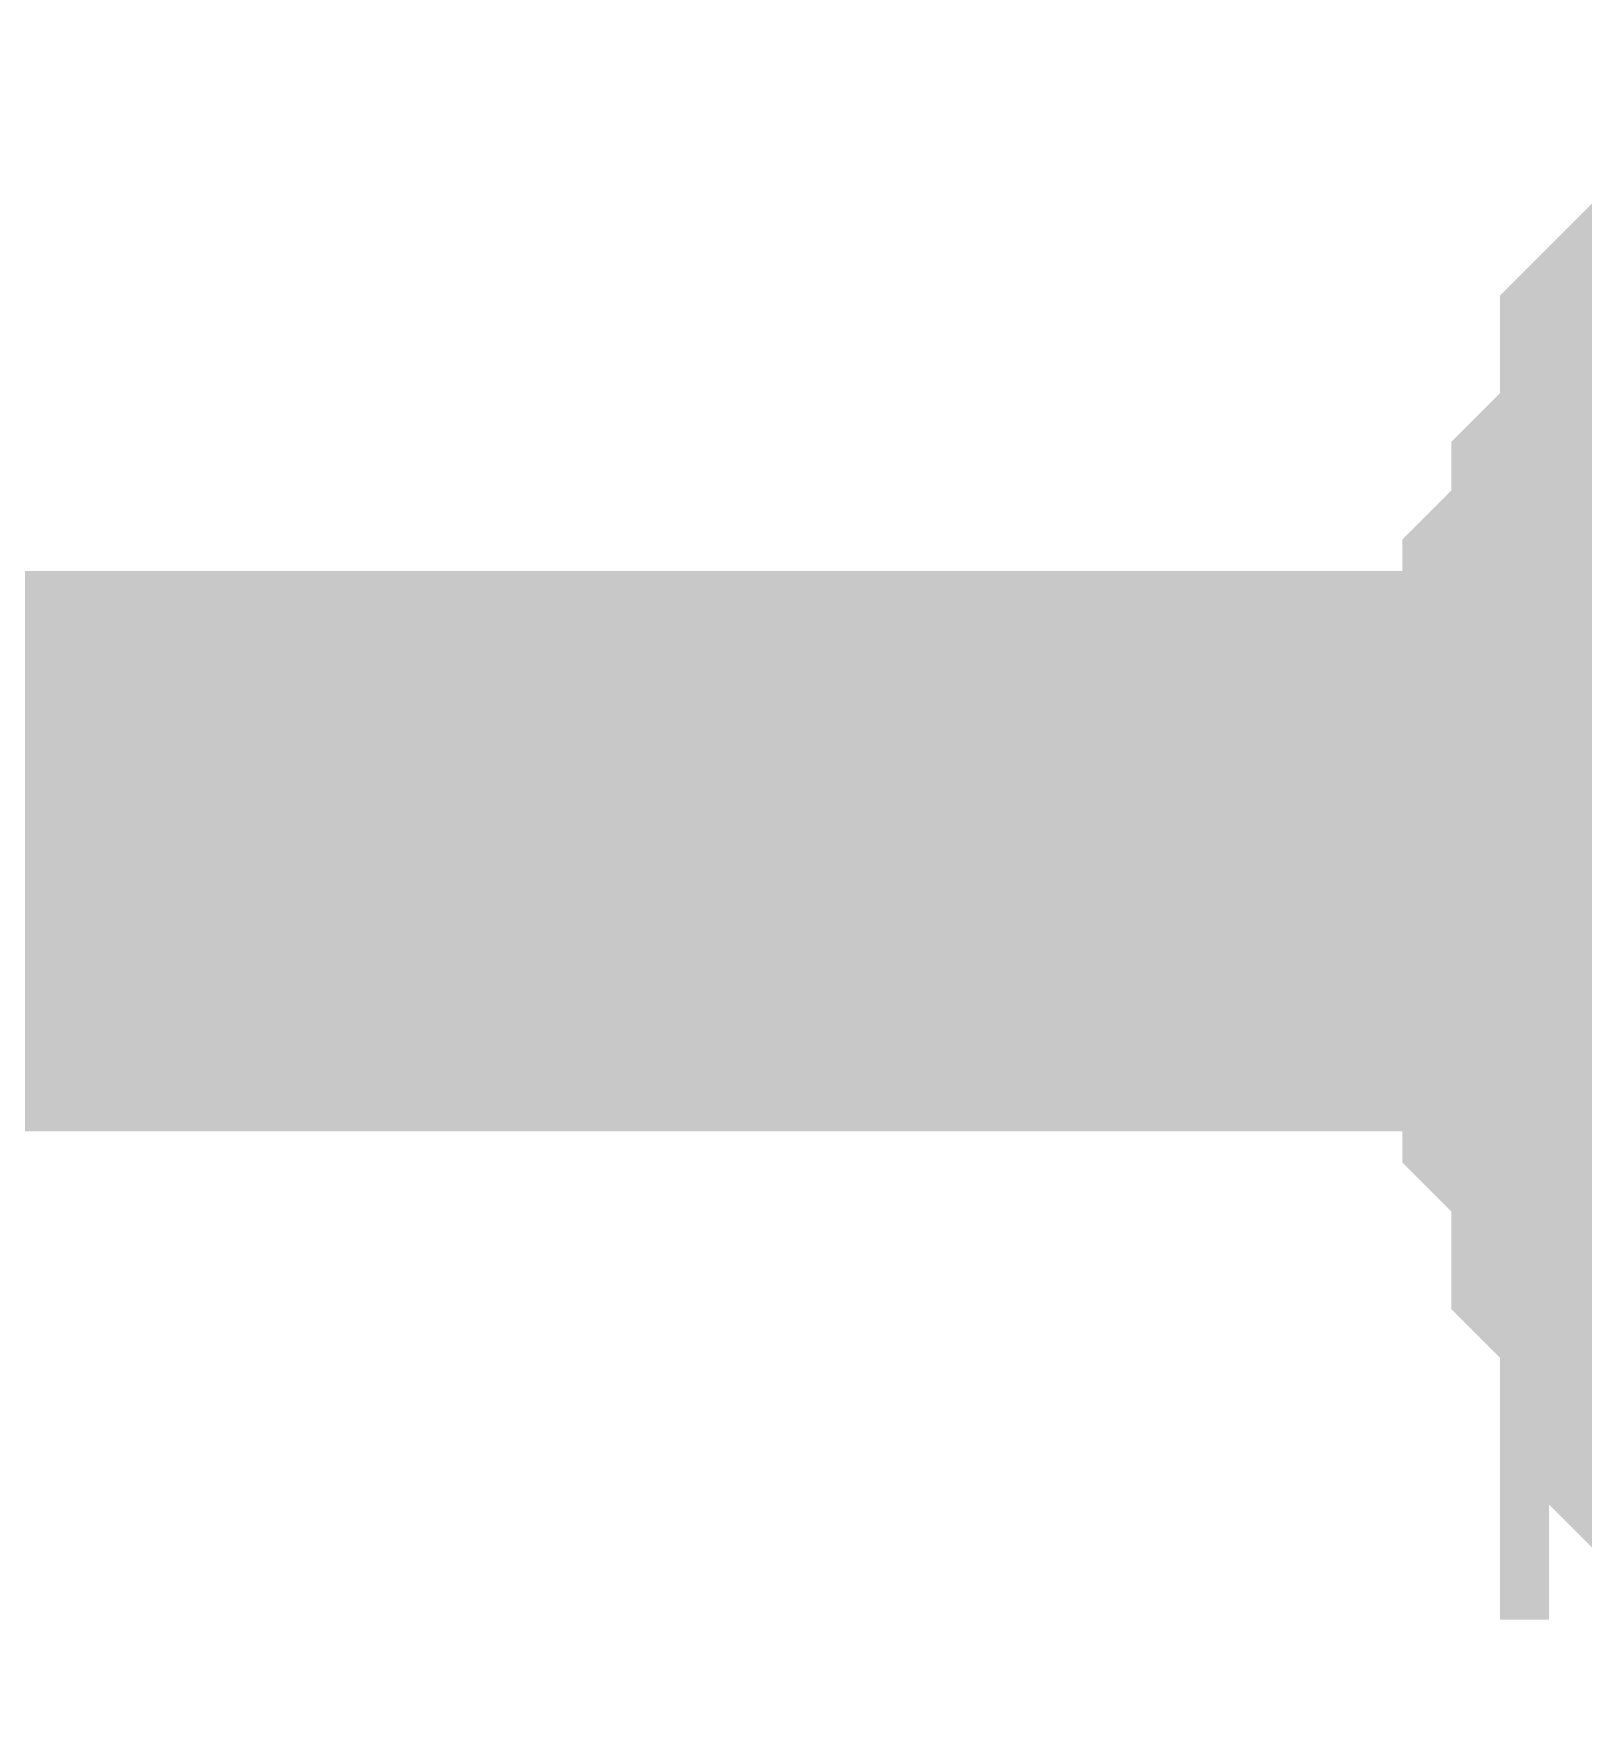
# Model space of a CAD drawing. Header units: inches. Extents: x 0 to 841, y 0 to 594.
# Drawn here: x 713.618 to 714.447, y 457.031 to 457.931 of the extents above; entities that cross this region are included whole.
import ezdxf

# ---------------------------------------------------------------- set-up
doc = ezdxf.new("R2010")
doc.units = ezdxf.units.IN
doc.layers.add('Sheet', color=255, linetype='Continuous')

msp = doc.modelspace()

# ---------------------------------------------------------------- linework, layer by layer
at = {"layer": 'Sheet'}
for points in [[(714.49984, 457.49393, 0.29972, 0.29972, 0), (714.49984, 457.52006, 0.29972, 0.29972, 0), (714.49984, 457.54619, 0.29972, 0.29972, 0), (714.49984, 457.57232, 0.29972, 0.29972, 0), (714.49984, 457.59845, 0.29972, 0.29972, 0), (714.52598, 457.62458, 0.29972, 0.29972, 0), (714.52598, 457.62458, 0.29972, 0.29972, 0), (714.52598, 457.65071, 0.29972, 0.29972, 0), (714.55211, 457.67684, 0.29972, 0.29972, 0), (714.55211, 457.70297, 0.29972, 0.29972, 0), (714.55211, 457.7291, 0.29972, 0.29972, 0), (714.57824, 457.75524, 0.29972, 0.29972, 0), (714.57824, 457.75524, 0.29972, 0.29972, 0), (714.60437, 457.78137, 0.29972, 0.29972, 0)], [(714.49984, 457.49393, 0.29972, 0.29972, 0), (714.49984, 457.52006, 0.29972, 0.29972, 0), (714.49984, 457.54619, 0.29972, 0.29972, 0), (714.49984, 457.57232, 0.29972, 0.29972, 0), (714.49984, 457.59845, 0.29972, 0.29972, 0), (714.52598, 457.62458, 0.29972, 0.29972, 0), (714.52598, 457.62458, 0.29972, 0.29972, 0), (714.52598, 457.65071, 0.29972, 0.29972, 0), (714.55211, 457.67684, 0.29972, 0.29972, 0), (714.55211, 457.70297, 0.29972, 0.29972, 0), (714.55211, 457.7291, 0.29972, 0.29972, 0), (714.57824, 457.75524, 0.29972, 0.29972, 0), (714.57824, 457.75524, 0.29972, 0.29972, 0), (714.60437, 457.78137, 0.29972, 0.29972, 0)], [(714.49984, 457.49393, 0.29972, 0.29972, 0), (714.49984, 457.52006, 0.29972, 0.29972, 0), (714.49984, 457.54619, 0.29972, 0.29972, 0), (714.49984, 457.57232, 0.29972, 0.29972, 0), (714.49984, 457.59845, 0.29972, 0.29972, 0), (714.52598, 457.62458, 0.29972, 0.29972, 0), (714.52598, 457.62458, 0.29972, 0.29972, 0), (714.52598, 457.65071, 0.29972, 0.29972, 0), (714.55211, 457.67684, 0.29972, 0.29972, 0), (714.55211, 457.70297, 0.29972, 0.29972, 0), (714.55211, 457.7291, 0.29972, 0.29972, 0), (714.57824, 457.75524, 0.29972, 0.29972, 0), (714.57824, 457.75524, 0.29972, 0.29972, 0), (714.60437, 457.78137, 0.29972, 0.29972, 0)], [(714.49984, 457.49393, 0.29972, 0.29972, 0), (714.49984, 457.52006, 0.29972, 0.29972, 0), (714.49984, 457.54619, 0.29972, 0.29972, 0), (714.49984, 457.57232, 0.29972, 0.29972, 0), (714.49984, 457.59845, 0.29972, 0.29972, 0), (714.52598, 457.62458, 0.29972, 0.29972, 0), (714.52598, 457.62458, 0.29972, 0.29972, 0), (714.52598, 457.65071, 0.29972, 0.29972, 0), (714.55211, 457.67684, 0.29972, 0.29972, 0), (714.55211, 457.70297, 0.29972, 0.29972, 0), (714.55211, 457.7291, 0.29972, 0.29972, 0), (714.57824, 457.75524, 0.29972, 0.29972, 0), (714.57824, 457.75524, 0.29972, 0.29972, 0), (714.60437, 457.78137, 0.29972, 0.29972, 0)], [(714.49984, 457.49393, 0.29972, 0.29972, 0), (714.49984, 457.52006, 0.29972, 0.29972, 0), (714.49984, 457.54619, 0.29972, 0.29972, 0), (714.49984, 457.57232, 0.29972, 0.29972, 0), (714.49984, 457.59845, 0.29972, 0.29972, 0), (714.52598, 457.62458, 0.29972, 0.29972, 0), (714.52598, 457.62458, 0.29972, 0.29972, 0), (714.52598, 457.65071, 0.29972, 0.29972, 0), (714.55211, 457.67684, 0.29972, 0.29972, 0), (714.55211, 457.70297, 0.29972, 0.29972, 0), (714.55211, 457.7291, 0.29972, 0.29972, 0), (714.57824, 457.75524, 0.29972, 0.29972, 0), (714.57824, 457.75524, 0.29972, 0.29972, 0), (714.60437, 457.78137, 0.29972, 0.29972, 0)], [(717.50491, 457.49393, 0.29972, 0.29972, 0), (715.02246, 457.49393, 0.29972, 0.29972, 0), (705.01429, 457.49393, 0.29972, 0.29972, 0), (695.00612, 457.49393, 0.29972, 0.29972, 0), (670.02489, 457.49393, 0.29972, 0.29972, 0)], [(714.60437, 457.18036, 0.29972, 0.29972, 0), (714.57824, 457.20649, 0.29972, 0.29972, 0), (714.57824, 457.23262, 0.29972, 0.29972, 0), (714.55211, 457.23262, 0.29972, 0.29972, 0), (714.55211, 457.25875, 0.29972, 0.29972, 0), (714.55211, 457.28489, 0.29972, 0.29972, 0), (714.52598, 457.31102, 0.29972, 0.29972, 0), (714.52598, 457.33715, 0.29972, 0.29972, 0), (714.52598, 457.36328, 0.29972, 0.29972, 0), (714.49984, 457.38941, 0.29972, 0.29972, 0), (714.49984, 457.41554, 0.29972, 0.29972, 0), (714.49984, 457.44167, 0.29972, 0.29972, 0), (714.49984, 457.4678, 0.29972, 0.29972, 0), (714.49984, 457.49393, 0.29972, 0.29972, 0)], [(714.49984, 457.49393, 0.29972, 0.29972, 0), (714.49984, 457.49393, 0.29972, 0.29972, 0)], [(714.60437, 457.18036, 0.29972, 0.29972, 0), (714.57824, 457.20649, 0.29972, 0.29972, 0), (714.57824, 457.23262, 0.29972, 0.29972, 0), (714.55211, 457.23262, 0.29972, 0.29972, 0), (714.55211, 457.25875, 0.29972, 0.29972, 0), (714.55211, 457.28489, 0.29972, 0.29972, 0), (714.52598, 457.31102, 0.29972, 0.29972, 0), (714.52598, 457.33715, 0.29972, 0.29972, 0), (714.52598, 457.36328, 0.29972, 0.29972, 0), (714.49984, 457.38941, 0.29972, 0.29972, 0), (714.49984, 457.41554, 0.29972, 0.29972, 0), (714.49984, 457.44167, 0.29972, 0.29972, 0), (714.49984, 457.4678, 0.29972, 0.29972, 0), (714.49984, 457.49393, 0.29972, 0.29972, 0)], [(714.49984, 457.49393, 0.29972, 0.29972, 0), (714.49984, 457.49393, 0.29972, 0.29972, 0)], [(714.60437, 457.18036, 0.29972, 0.29972, 0), (714.57824, 457.20649, 0.29972, 0.29972, 0), (714.57824, 457.23262, 0.29972, 0.29972, 0), (714.55211, 457.23262, 0.29972, 0.29972, 0), (714.55211, 457.25875, 0.29972, 0.29972, 0), (714.55211, 457.28489, 0.29972, 0.29972, 0), (714.52598, 457.31102, 0.29972, 0.29972, 0), (714.52598, 457.33715, 0.29972, 0.29972, 0), (714.52598, 457.36328, 0.29972, 0.29972, 0), (714.49984, 457.38941, 0.29972, 0.29972, 0), (714.49984, 457.41554, 0.29972, 0.29972, 0), (714.49984, 457.44167, 0.29972, 0.29972, 0), (714.49984, 457.4678, 0.29972, 0.29972, 0), (714.49984, 457.49393, 0.29972, 0.29972, 0)], [(714.49984, 457.49393, 0.29972, 0.29972, 0), (714.49984, 457.49393, 0.29972, 0.29972, 0)], [(714.60437, 457.18036, 0.29972, 0.29972, 0), (714.57824, 457.20649, 0.29972, 0.29972, 0), (714.57824, 457.23262, 0.29972, 0.29972, 0), (714.55211, 457.23262, 0.29972, 0.29972, 0), (714.55211, 457.25875, 0.29972, 0.29972, 0), (714.55211, 457.28489, 0.29972, 0.29972, 0), (714.52598, 457.31102, 0.29972, 0.29972, 0), (714.52598, 457.33715, 0.29972, 0.29972, 0), (714.52598, 457.36328, 0.29972, 0.29972, 0), (714.49984, 457.38941, 0.29972, 0.29972, 0), (714.49984, 457.41554, 0.29972, 0.29972, 0), (714.49984, 457.44167, 0.29972, 0.29972, 0), (714.49984, 457.4678, 0.29972, 0.29972, 0), (714.49984, 457.49393, 0.29972, 0.29972, 0)], [(714.49984, 457.49393, 0.29972, 0.29972, 0), (714.49984, 457.49393, 0.29972, 0.29972, 0)], [(714.60437, 457.18036, 0.29972, 0.29972, 0), (714.57824, 457.20649, 0.29972, 0.29972, 0), (714.57824, 457.23262, 0.29972, 0.29972, 0), (714.55211, 457.23262, 0.29972, 0.29972, 0), (714.55211, 457.25875, 0.29972, 0.29972, 0), (714.55211, 457.28489, 0.29972, 0.29972, 0), (714.52598, 457.31102, 0.29972, 0.29972, 0), (714.52598, 457.33715, 0.29972, 0.29972, 0), (714.52598, 457.36328, 0.29972, 0.29972, 0), (714.49984, 457.38941, 0.29972, 0.29972, 0), (714.49984, 457.41554, 0.29972, 0.29972, 0), (714.49984, 457.44167, 0.29972, 0.29972, 0), (714.49984, 457.4678, 0.29972, 0.29972, 0), (714.49984, 457.49393, 0.29972, 0.29972, 0)], [(714.49984, 457.49393, 0.29972, 0.29972, 0), (714.49984, 457.49393, 0.29972, 0.29972, 0)]]:
    msp.add_lwpolyline(points, format="xyseb", dxfattribs=at)

doc.saveas('drawing.dxf')
